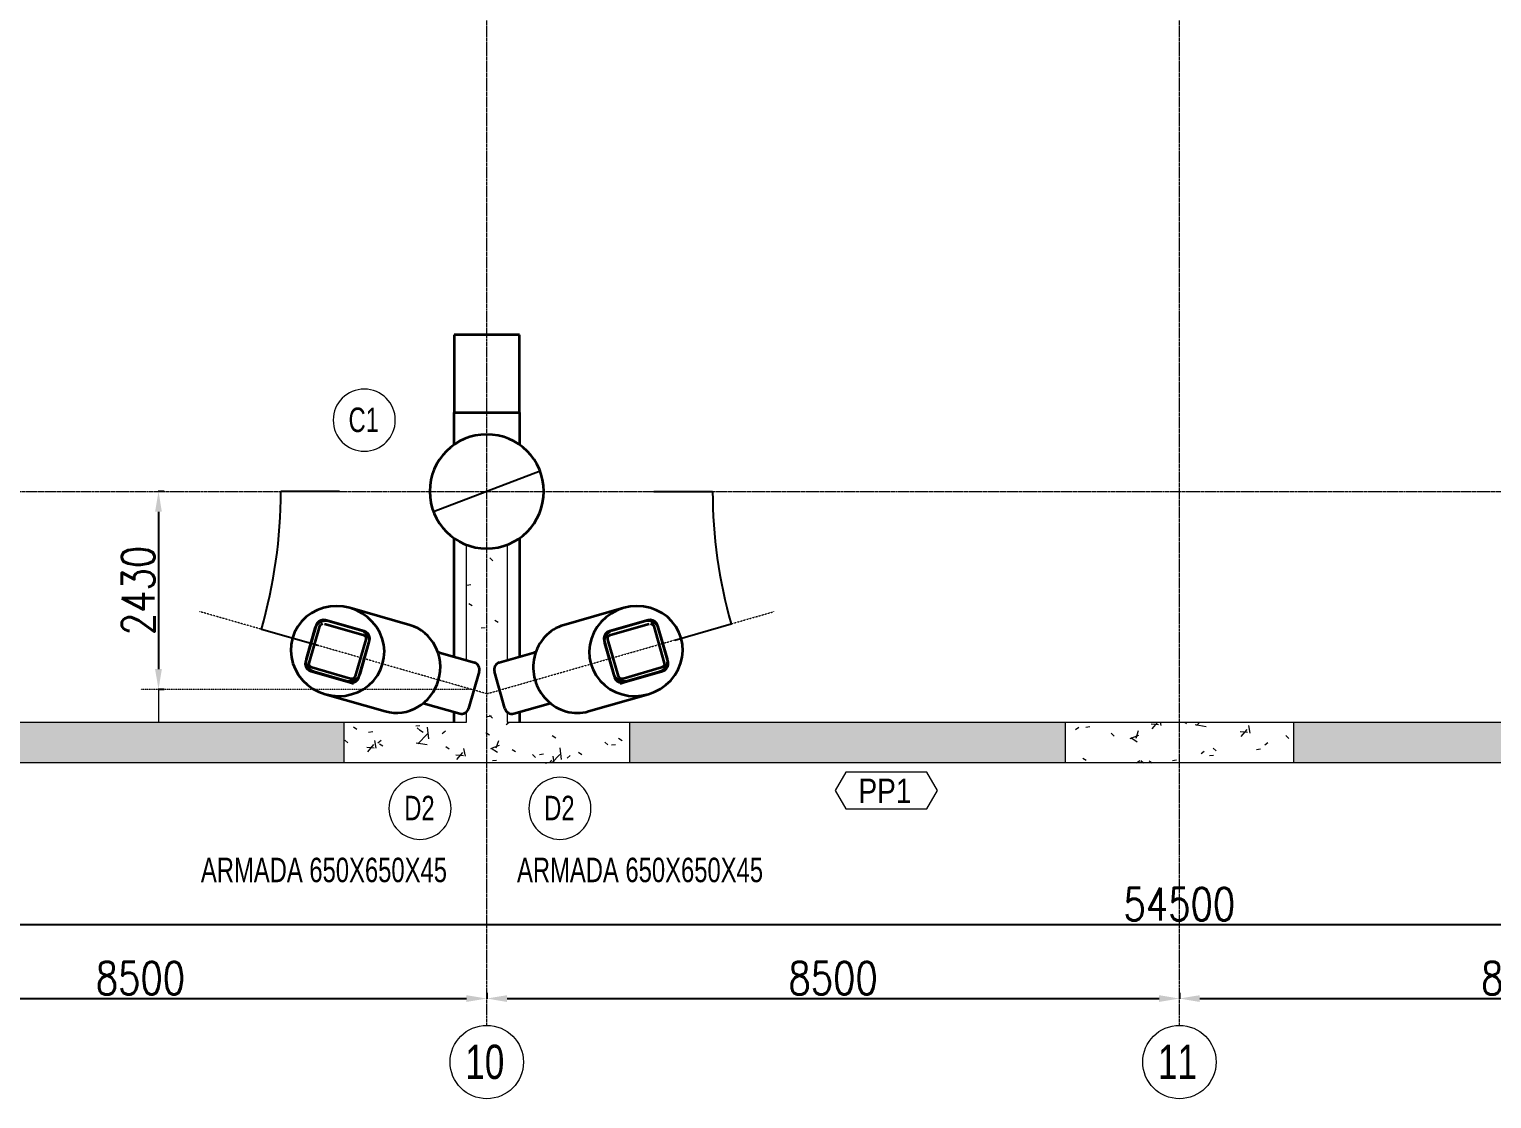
# Model space of a CAD drawing. Header units: metres. Extents: x -5444 to 112500, y -2287 to 89414.
# Drawn here: x 41065 to 59012, y -2001 to 11119 of the extents above; entities that cross this region are included whole.
import ezdxf

# ---------------------------------------------------------------- set-up
doc = ezdxf.new("R2010")
doc.units = ezdxf.units.M
doc.header["$LTSCALE"] = 10
doc.linetypes.add('Grid Line', pattern=[3.33375, 1.905, -0.47625, 0.47625, -0.47625])
doc.linetypes.add('Hidden 0_75', pattern=[0.225, 0.1125, -0.1125])
doc.layers.add('COTAS', color=8, linetype='Continuous')
for name, color, linetype, lineweight in [('E_CIMENTACION-1', 254, 'Continuous', 18), ('E_CIMENTACION-2', 253, 'Continuous', 18), ('E_COLUMNAS-1', 4, 'Continuous', 35), ('E_DETALLES-1', 7, 'Hidden 0_75', 9), ('E_DIM', 2, 'Continuous', 9), ('E_DIM-1', 2, 'Continuous', 18), ('E_EJES', 8, 'Continuous', 9), ('E_EJES-1', 8, 'Grid Line', 9), ('E_MUROS-1', 10, 'Continuous', 18), ('E_MUROS-2', 253, 'Continuous', 18), ('E_TEXTO', 3, 'Continuous', 9)]:
    doc.layers.add(name, color=color, linetype=linetype, lineweight=lineweight)
doc.styles.add('Arial Narrow', font='', dxfattribs={"width": 0.85, "height": 0.3})
doc.styles.add('Arial Narrow_1', font='', dxfattribs={"height": 0.3})
doc.styles.add('CNI_COTAS', font='romans.shx', dxfattribs={"width": 0.8})
doc.styles.add('Swis721 LtCn BT', font='swisscl.ttf', dxfattribs={"height": 0.42})
doc.styles.add('Yu Gothic UI Light', font='Yu Gothic UI Light.ttf', dxfattribs={"height": 0.225})
doc.styles.get('Arial Narrow').set_extended_font_data('Arial Narrow')
doc.styles.get('Arial Narrow_1').set_extended_font_data('Arial Narrow')
doc.dimstyles.new('1.5', dxfattribs={"dimscale": 0, "dimtxt": 400, "dimasz": 250, "dimexe": 4, "dimexo": 4, "dimgap": 50, "dimtad": 1, "dimdec": 0, "dimzin": 4, "dimdsep": 46, "dimtxsty": 'CNI_COTAS', "dimcen": 0, "dimclrd": 256, "dimclrt": 3, "dimadec": 0, "dimazin": 0, "dimtfac": 1, "dimtdec": 0, "dimtmove": 2, "dimatfit": 0, "dimfxl": 0.05, "dimtolj": 1, "dimtzin": 0, "dimarcsym": 0})
doc.dimstyles.new('CNI_COTAS_1', dxfattribs={"dimscale": 0.3048, "dimtxt": 0.235657, "dimasz": 0.492126, "dimexe": 0.246063, "dimexo": 0.0625, "dimgap": 0.049213, "dimtad": 1, "dimrnd": 0.01, "dimzin": 0, "dimdsep": 46, "dimtxsty": 'Yu Gothic UI Light', "dimblk1": 'OPEN30', "dimblk2": 'OPEN30', "dimsah": 1, "dimcen": 0.09, "dimdle": 0.246063, "dimazin": 0, "dimtfac": 1, "dimtdec": 4, "dimtix": 1, "dimtmove": 2, "dimatfit": 3, "dimfxl": 0.246063, "dimfxlon": 1, "dimtvp": 1, "dimtolj": 1, "dimtzin": 0, "dimlwd": 18, "dimlwe": 18, "dimarcsym": 2})
doc.dimstyles.new('CNI_COTAS_DIAMETRO_1', dxfattribs={"dimscale": 0.3048, "dimtxt": 0.235657, "dimasz": 0.984252, "dimexe": 1.181102, "dimexo": 0, "dimgap": 0.738189, "dimtad": 1, "dimjust": 3, "dimrnd": 0.01, "dimzin": 0, "dimdsep": 46, "dimtxsty": 'Yu Gothic UI Light', "dimblk1": 'OPEN30', "dimblk2": 'OPEN30', "dimsah": 1, "dimcen": 0.09, "dimdle": 0.492126, "dimazin": 0, "dimtfac": 1, "dimtdec": 4, "dimtix": 1, "dimtmove": 0, "dimatfit": 2, "dimfxl": 1, "dimtvp": 1, "dimtolj": 1, "dimtzin": 0, "dimarcsym": 2})
doc.dimstyles.new('CNI_COTAS_RADIAL', dxfattribs={"dimscale": 0.3048, "dimtxt": 0.235657, "dimasz": 0.984252, "dimexe": 1.181102, "dimexo": 0.738189, "dimgap": 0.492126, "dimtad": 1, "dimrnd": 0.01, "dimzin": 0, "dimdsep": 46, "dimtxsty": 'Yu Gothic UI Light', "dimblk1": 'OPEN30', "dimblk2": 'OPEN30', "dimsah": 1, "dimcen": 0.09, "dimdle": 0.246063, "dimazin": 0, "dimtfac": 1, "dimtdec": 4, "dimtix": 1, "dimtmove": 0, "dimatfit": 3, "dimfxl": 1, "dimtvp": 1, "dimtolj": 1, "dimtzin": 0, "dimarcsym": 2})
pattern_1 = [(50, (95341.5, -135213.6), (1092.9874, -96.024), [114, -1257]), (355, (95341.5, -135213.6), (-211.8535, 1146.828), [91, -1006]), (100.451, (95432.5, -135221.6), (882.091, 1050.433), [97, -1069]), (46.184, (95341.5, -134908.6), (1626.246, -252.121), [171, -1886]), (96.636, (95477.5, -134929.6), (1423.989, 1484.504), [146, -1603]), (351.184, (95341.5, -134908.6), (1424.305, 1484.244), [137, -1509]), (21, (95493.5, -134984.6), (909.395, -613.8754), [114, -1257]), (326, (95493.5, -134984.6), (370.702, 1105.747), [91, -1006]), (71.451, (95569.5, -135036.6), (1280.754, 491.083), [97, -1069]), (37.5, (95341.5, -135213.64), (19.0208, 507.4399), [50, -943, 50, -971, -1010]), (37.5, (95341.5, -135213.64), (19.0208, 507.4399), [-2015, 50, -959]), (7.5, (95341.5, -135213.64), (400.9215, 601.4765), [50, -532, 50, -920, -385]), (7.5, (95341.5, -135213.64), (400.9215, 601.4765), [-1553, 50, -335]), (327.5, (95001.5, -135213.64), (813.8092, -34.6925), [50, -331, 50, -1138, -1577]), (327.5, (95001.5, -135213.64), (813.8092, -34.6925), [-1570, 50, -1527]), (317.5, (94849.5, -135213.64), (888.673, 152.753), [50, -445, 50, -739, -1120]), (317.5, (94849.5, -135213.64), (888.673, 152.753), [-1285, 50, -1070])]

# ---------------------------------------------------------------- blocks, each defined once
blk = doc.blocks.new('EST_SCM_RECALCE_18 - EST_SCM_RECALCE_18-1579515-_0_00m_LOC COLUMNAS Y MUROS PISO 1')
at = {"layer": 'E_COLUMNAS-1'}
for p, q in [((-82.262, 142.582), (-83.062, 142.582)), ((-83.062, 142.582), (-83.062, 141.629)), ((-82.262, 141.629), (-82.262, 142.582)), ((-83.062, 141.629), (-82.262, 141.629)), ((-83.062, 141.235), (-83.062, 141.629)), ((-82.262, 141.629), (-82.262, 141.235)), ((-83.062, 138.633), (-83.062, 140.09)), ((-82.262, 140.09), (-82.262, 138.633)), ((-83.062, 137.832), (-83.062, 137.957)), ((-82.262, 137.957), (-82.262, 137.832))]:
    blk.add_line(p, q, dxfattribs=at)
blk = doc.blocks.new('EST_SCM_CAMISA_1 - EST_SCM_CAMISA_4-2886441-_0_00m_LOC COLUMNAS Y MUROS PISO 1')
at = {"layer": 'E_COLUMNAS-1'}
for p, q in [((-49.608, 139.023), (-50.342, 139.233)), ((-50.875, 138.609), (-50.767, 138.987)), ((-50.592, 139.07), (-50.195, 138.957)), ((-50.112, 138.8), (-50.22, 138.421)), ((-50.384, 138.335), (-50.781, 138.449)), ((-50.645, 138.175), (-49.91, 137.965))]:
    blk.add_line(p, q, dxfattribs=at)
at = {"layer": 'E_COLUMNAS-1', "flags": 128}
for points in [[(-50.342, 139.233), (-50.423, 139.25), (-50.505, 139.256), (-50.586, 139.251), (-50.666, 139.235), (-50.742, 139.207), (-50.813, 139.17), (-50.878, 139.123), (-50.935, 139.068), (-50.982, 139.005), (-51.02, 138.936), (-51.048, 138.862), (-51.063, 138.786), (-51.068, 138.707), (-51.06, 138.628), (-51.041, 138.551), (-51.011, 138.477), (-50.971, 138.408), (-50.92, 138.345), (-50.861, 138.289), (-50.795, 138.241), (-50.722, 138.203), (-50.645, 138.175)], [(-50.645, 138.175), (-50.564, 138.158), (-50.483, 138.152), (-50.401, 138.157), (-50.321, 138.174), (-50.245, 138.201), (-50.174, 138.238), (-50.109, 138.285), (-50.052, 138.34), (-50.005, 138.403), (-49.967, 138.472), (-49.94, 138.546), (-49.924, 138.623), (-49.919, 138.701), (-49.927, 138.78), (-49.946, 138.857), (-49.976, 138.931), (-50.016, 139), (-50.067, 139.063), (-50.126, 139.119), (-50.192, 139.167), (-50.265, 139.205), (-50.342, 139.233)], [(-50.767, 138.987), (-50.755, 139.015), (-50.737, 139.039), (-50.713, 139.059), (-50.685, 139.072), (-50.654, 139.078), (-50.623, 139.078), (-50.592, 139.07)], [(-50.195, 138.957), (-50.166, 138.942), (-50.141, 138.92), (-50.122, 138.893), (-50.111, 138.863), (-50.107, 138.832), (-50.112, 138.8)], [(-50.781, 138.449), (-50.809, 138.46), (-50.834, 138.477), (-50.854, 138.498), (-50.869, 138.524), (-50.877, 138.552), (-50.88, 138.58), (-50.875, 138.609)], [(-50.22, 138.421), (-50.231, 138.395), (-50.248, 138.372), (-50.27, 138.353), (-50.296, 138.339), (-50.325, 138.331), (-50.355, 138.33), (-50.384, 138.335)]]:
    blk.add_lwpolyline(points, dxfattribs=at)
at = {"layer": 'E_COLUMNAS-1'}
blk.add_ellipse((-49.759, 138.494), major_axis=(0.151, 0.529), ratio=0.954563, start_param=3.141593, end_param=6.283185, dxfattribs=at)
blk = doc.blocks.new('EST_SCM_CAMISA_10 - EST_SCM_CAMISA_4-2886775-_0_00m_LOC COLUMNAS Y MUROS PISO 1')
at = {"layer": 'E_COLUMNAS-1'}
for p, q in [((-46.982, 139.233), (-47.716, 139.023)), ((-47.129, 138.957), (-46.732, 139.07)), ((-46.558, 138.987), (-46.449, 138.609)), ((-47.104, 138.421), (-47.212, 138.8)), ((-46.543, 138.449), (-46.94, 138.335)), ((-47.414, 137.965), (-46.679, 138.175))]:
    blk.add_line(p, q, dxfattribs=at)
at = {"layer": 'E_COLUMNAS-1', "flags": 128}
for points in [[(-46.982, 139.233), (-47.059, 139.205), (-47.132, 139.167), (-47.198, 139.119), (-47.257, 139.063), (-47.308, 139), (-47.348, 138.931), (-47.378, 138.857), (-47.397, 138.78), (-47.405, 138.701), (-47.401, 138.623), (-47.385, 138.546), (-47.357, 138.472), (-47.32, 138.403), (-47.272, 138.34), (-47.215, 138.285), (-47.15, 138.238), (-47.079, 138.201), (-47.003, 138.174), (-46.923, 138.157), (-46.842, 138.152), (-46.76, 138.158), (-46.679, 138.175)], [(-46.679, 138.175), (-46.602, 138.203), (-46.53, 138.241), (-46.463, 138.289), (-46.404, 138.345), (-46.354, 138.408), (-46.313, 138.477), (-46.283, 138.551), (-46.264, 138.628), (-46.257, 138.707), (-46.261, 138.786), (-46.277, 138.862), (-46.304, 138.936), (-46.342, 139.005), (-46.39, 139.068), (-46.446, 139.123), (-46.511, 139.17), (-46.582, 139.207), (-46.658, 139.235), (-46.738, 139.251), (-46.82, 139.256), (-46.901, 139.25), (-46.982, 139.233)], [(-47.212, 138.8), (-47.217, 138.832), (-47.213, 138.863), (-47.202, 138.893), (-47.183, 138.92), (-47.158, 138.942), (-47.129, 138.957)], [(-46.732, 139.07), (-46.701, 139.078), (-46.67, 139.078), (-46.639, 139.072), (-46.611, 139.059), (-46.588, 139.039), (-46.569, 139.015), (-46.558, 138.987)], [(-46.449, 138.609), (-46.445, 138.58), (-46.447, 138.552), (-46.455, 138.524), (-46.47, 138.498), (-46.491, 138.477), (-46.515, 138.46), (-46.543, 138.449)], [(-46.94, 138.335), (-46.969, 138.33), (-46.999, 138.331), (-47.028, 138.339), (-47.054, 138.353), (-47.076, 138.372), (-47.093, 138.395), (-47.104, 138.421)]]:
    blk.add_lwpolyline(points, dxfattribs=at)
at = {"layer": 'E_COLUMNAS-1'}
blk.add_ellipse((-47.565, 138.494), major_axis=(-0.151, 0.529), ratio=0.954563, start_param=0, end_param=3.141593, dxfattribs=at)
blk = doc.blocks.new('Grid - CNI_NOMBRE EJES-372759-_0_00m_LOC COLUMNAS Y MUROS PISO 1')
at = {"layer": 'E_EJES'}
blk.add_circle((0, 0), 0.003, dxfattribs=at)
blk = doc.blocks.new('CNI_TAG COLUMNAS CONCRETO MARCA - CNI_COLUMNA CONCRETO-582370-_0_00m_LOC COLUMNAS Y MUROS PISO 1')
at = {"layer": 'E_TEXTO'}
for start, end in [(360, 180), (180, 360)]:
    blk.add_arc((0.00026, -0.00015), 0.00254, start, end, dxfattribs=at)
blk = doc.blocks.new('DIMBLOCK23-_0_00m_LOC COLUMNAS Y MUROS PISO 1')
at = {"layer": 'COTAS', "color": 0, "lineweight": -2, "transparency": 16777216}
for p, q in [((38179, -701), (38179, -776)), ((46679, -701), (46679, -776))]:
    blk.add_line(p, q, dxfattribs=at)
at = {"layer": 'COTAS', "lineweight": -2, "transparency": 16777216}
blk.add_line((38429, -772), (46429, -772), dxfattribs=at)
at = {"layer": 'COTAS', "transparency": 16777216}
for points in [[(38429, -731), (38429, -814), (38179, -772)], [(46429, -731), (46429, -814), (46679, -772)]]:
    blk.add_solid(points, dxfattribs=at)
at = {"layer": 'Defpoints', "color": 0, "transparency": 16777216}
for p in [(38179, -697), (46679, -697), (46679, -772)]:
    blk.add_point(p, dxfattribs=at)
at = {"layer": 'COTAS', "color": 3, "transparency": 16777216, "insert": (42429, -522), "char_height": 400, "width": 2.26, "attachment_point": 5, "style": 'CNI_COTAS'}
blk.add_mtext('\\A1;8500', dxfattribs=at)
blk = doc.blocks.new('DIMBLOCK24-_0_00m_LOC COLUMNAS Y MUROS PISO 1')
at = {"layer": 'COTAS', "color": 0, "lineweight": -2, "transparency": 16777216}
for p, q in [((46679, -701), (46679, -776)), ((55179, -701), (55179, -776))]:
    blk.add_line(p, q, dxfattribs=at)
at = {"layer": 'COTAS', "lineweight": -2, "transparency": 16777216}
blk.add_line((46929, -772), (54929, -772), dxfattribs=at)
at = {"layer": 'COTAS', "transparency": 16777216}
for points in [[(46929, -731), (46929, -814), (46679, -772)], [(54929, -731), (54929, -814), (55179, -772)]]:
    blk.add_solid(points, dxfattribs=at)
at = {"layer": 'Defpoints', "color": 0, "transparency": 16777216}
for p in [(46679, -697), (55179, -697), (55179, -772)]:
    blk.add_point(p, dxfattribs=at)
at = {"layer": 'COTAS', "color": 3, "transparency": 16777216, "insert": (50929, -522), "char_height": 400, "width": 2.26, "attachment_point": 5, "style": 'CNI_COTAS'}
blk.add_mtext('\\A1;8500', dxfattribs=at)
blk = doc.blocks.new('DIMBLOCK25-_0_00m_LOC COLUMNAS Y MUROS PISO 1')
at = {"layer": 'COTAS', "color": 0, "lineweight": -2, "transparency": 16777216}
for p, q in [((55179, -701), (55179, -776)), ((63679, -701), (63679, -776))]:
    blk.add_line(p, q, dxfattribs=at)
at = {"layer": 'COTAS', "lineweight": -2, "transparency": 16777216}
blk.add_line((55429, -772), (63429, -772), dxfattribs=at)
at = {"layer": 'COTAS', "transparency": 16777216}
for points in [[(55429, -731), (55429, -814), (55179, -772)], [(63429, -731), (63429, -814), (63679, -772)]]:
    blk.add_solid(points, dxfattribs=at)
at = {"layer": 'Defpoints', "color": 0, "transparency": 16777216}
for p in [(55179, -697), (63679, -697), (63679, -772)]:
    blk.add_point(p, dxfattribs=at)
at = {"layer": 'COTAS', "color": 3, "transparency": 16777216, "insert": (59429, -522), "char_height": 400, "width": 2.26, "attachment_point": 5, "style": 'CNI_COTAS'}
blk.add_mtext('\\A1;8500', dxfattribs=at)
blk = doc.blocks.new('_Open30')
at = {"color": 0, "linetype": 'ByBlock', "lineweight": -2}
for p, q in [((-1, 0), (0, 0)), ((0, 0), (-1, 0)), ((0, 0), (-1, 0))]:
    blk.add_line(p, q, dxfattribs=at)
blk = doc.blocks.new('DIMBLOCK44-_0_00m_LOC COLUMNAS Y MUROS PISO 1')
at = {"layer": 'Defpoints', "color": 0, "transparency": 16777216}
for p in [(47333, 5698), (46025, 5199)]:
    blk.add_point(p, dxfattribs=at)
at = {"layer": 'E_DIM', "color": 0, "lineweight": -2, "transparency": 16777216}
blk.add_line((47333, 5698), (46026, 5199), dxfattribs=at)
at = {"layer": 'E_DIM', "color": 0, "lineweight": -2, "transparency": 16777216, "xscale": 0.3, "yscale": 0.3, "zscale": 0.3}
for p, rotation in [((47333, 5698), 20.88248652587897), ((46025, 5199), 200.882486525879)]:
    blk.add_blockref('_Open30', p, dxfattribs=dict(at, rotation=rotation))
at = {"layer": 'E_DIM', "color": 0, "transparency": 16777216, "insert": (46679, 5449), "char_height": 0.225, "width": 0.956, "attachment_point": 5, "rotation": 20.8825, "style": 'Yu Gothic UI Light'}
blk.add_mtext('\\A1;ø1400.00', dxfattribs=at)
blk = doc.blocks.new('DIMBLOCK93-_0_00m_LOC COLUMNAS Y MUROS PISO 1')
at = {"layer": 'COTAS', "color": 0, "lineweight": -2, "transparency": 16777216}
for p, q in [((27929, 206), (27929, 131)), ((82429, 206), (82429, 131))]:
    blk.add_line(p, q, dxfattribs=at)
at = {"layer": 'COTAS', "lineweight": -2, "transparency": 16777216}
blk.add_line((28179, 135), (82179, 135), dxfattribs=at)
at = {"layer": 'COTAS', "transparency": 16777216}
for points in [[(28179, 177), (28179, 94), (27929, 135)], [(82179, 177), (82179, 94), (82429, 135)]]:
    blk.add_solid(points, dxfattribs=at)
at = {"layer": 'Defpoints', "color": 0, "transparency": 16777216}
for p in [(27929, 210), (82429, 210), (82429, 135)]:
    blk.add_point(p, dxfattribs=at)
at = {"layer": 'COTAS', "color": 3, "transparency": 16777216, "insert": (55179, 385), "char_height": 400, "width": 2.94, "attachment_point": 5, "style": 'CNI_COTAS'}
blk.add_mtext('\\A1;54500', dxfattribs=at)
blk = doc.blocks.new('CNI_TAG PANTALLAS Y CONTENCIONES_MARCA - CNI_TAG PANTALLA_MARCA-583536-_0_00m_LOC COLUMNAS Y MUROS PISO 1')
at = {"layer": 'E_TEXTO'}
for p, q in [((-0.00291, 0.00304), (-0.00377, 0.00155)), ((0.00374, 0.00304), (-0.00291, 0.00304)), ((0.00461, 0.00155), (0.00374, 0.00304)), ((-0.00377, 0.00155), (-0.00291, 0.00005)), ((0.00374, 0.00005), (0.00461, 0.00155)), ((-0.00291, 0.00005), (0.00374, 0.00005))]:
    blk.add_line(p, q, dxfattribs=at)
blk = doc.blocks.new('DIMBLOCK116-_0_00m_LOC COLUMNAS Y MUROS PISO 1')
at = {"layer": 'COTAS', "color": 0, "lineweight": -2, "transparency": 16777216}
for p, q in [((42722, 5449), (42647, 5449)), ((42722, 3019), (42647, 3019))]:
    blk.add_line(p, q, dxfattribs=at)
at = {"layer": 'COTAS', "lineweight": -2, "transparency": 16777216}
blk.add_line((42651, 5199), (42651, 3269), dxfattribs=at)
at = {"layer": 'COTAS', "transparency": 16777216}
for points in [[(42609, 5199), (42692, 5199), (42651, 5449)], [(42609, 3269), (42692, 3269), (42651, 3019)]]:
    blk.add_solid(points, dxfattribs=at)
at = {"layer": 'Defpoints', "color": 0, "transparency": 16777216}
for p in [(42726, 5449), (42651, 3019), (42726, 3019)]:
    blk.add_point(p, dxfattribs=at)
at = {"layer": 'COTAS', "color": 3, "transparency": 16777216, "insert": (42401, 4234), "char_height": 400, "width": 2.28, "attachment_point": 5, "rotation": 90, "style": 'CNI_COTAS'}
blk.add_mtext('\\A1;2430', dxfattribs=at)
blk = doc.blocks.new('DIMBLOCK117-_0_00m_LOC COLUMNAS Y MUROS PISO 1')
at = {"layer": 'Defpoints', "color": 0, "transparency": 16777216}
for p in [(42726, 3019), (42651, 2619), (42726, 2619)]:
    blk.add_point(p, dxfattribs=at)
at = {"layer": 'E_DIM-1', "color": 0, "lineweight": 18, "transparency": 16777216}
for p, q in [((42651, 3019), (42651, 3019)), ((42651, 3019), (42651, 2619)), ((42651, 2619), (42651, 2619))]:
    blk.add_line(p, q, dxfattribs=at)
at = {"layer": 'E_DIM-1', "color": 0, "lineweight": 18, "transparency": 16777216, "xscale": 0.15, "yscale": 0.15, "zscale": 0.15}
for p, rotation in [((42651, 3019), 90), ((42651, 2619), 270)]:
    blk.add_blockref('_Open30', p, dxfattribs=dict(at, rotation=rotation))
at = {"layer": 'E_DIM-1', "color": 0, "transparency": 16777216, "insert": (42492, 3068), "char_height": 0.225, "width": 0.694, "attachment_point": 1, "rotation": 90, "line_spacing_factor": 1.142579, "style": 'Yu Gothic UI Light'}
blk.add_mtext('\\A1;400.02', dxfattribs=at)
blk = doc.blocks.new('DIMBLOCK174-_0_00m_LOC COLUMNAS Y MUROS PISO 1')
at = {"layer": 'Defpoints', "color": 0, "transparency": 16777216}
for p in [(37995, 5449), (44872, 5449), (44046, 4313), (44607, 3559)]:
    blk.add_point(p, dxfattribs=at)
at = {"layer": 'E_DIM', "color": 0, "lineweight": -2, "transparency": 16777216}
for p, q in [((44871, 5449), (44151, 5449)), ((44607, 3559), (43914, 3757))]:
    blk.add_line(p, q, dxfattribs=at)
blk.add_arc((37995, 5449), 6156, 344.0553, 359.9972, dxfattribs=at)
at = {"layer": 'E_DIM', "color": 0, "lineweight": -2, "transparency": 16777216, "xscale": 0.3, "yscale": 0.3, "zscale": 0.3}
for p, rotation in [((44152, 5449), 89.99860399821142), ((43915, 3757), 254.0538693010236)]:
    blk.add_blockref('_Open30', p, dxfattribs=dict(at, rotation=rotation))
at = {"layer": 'E_DIM', "color": 0, "transparency": 16777216, "insert": (44092, 4595), "char_height": 0.225, "width": 0.977, "attachment_point": 5, "rotation": 82.0262, "style": 'Yu Gothic UI Light'}
blk.add_mtext('\\A1;15.95°', dxfattribs=at)
blk = doc.blocks.new('DIMBLOCK175-_0_00m_LOC COLUMNAS Y MUROS PISO 1')
at = {"layer": 'Defpoints', "color": 0, "transparency": 16777216}
for p in [(48730, 5449), (55364, 5449), (49476, 4901), (48986, 3626)]:
    blk.add_point(p, dxfattribs=at)
at = {"layer": 'E_DIM', "color": 0, "lineweight": -2, "transparency": 16777216}
for p, q in [((48731, 5449), (49451, 5449)), ((48986, 3626), (49678, 3824))]:
    blk.add_line(p, q, dxfattribs=at)
blk.add_arc((55364, 5449), 5913, 180.0029, 195.9446, dxfattribs=at)
at = {"layer": 'E_DIM', "color": 0, "lineweight": -2, "transparency": 16777216, "xscale": 0.3, "yscale": 0.3, "zscale": 0.3}
for p, rotation in [((49450, 5449), 90.00145341408167), ((49678, 3824), 285.9460732866826)]:
    blk.add_blockref('_Open30', p, dxfattribs=dict(at, rotation=rotation))
at = {"layer": 'E_DIM', "color": 0, "transparency": 16777216, "insert": (49508, 4629), "char_height": 0.225, "width": 0.977, "attachment_point": 5, "rotation": 277.9738, "style": 'Yu Gothic UI Light'}
blk.add_mtext('\\A1;15.95°', dxfattribs=at)
blk = doc.blocks.new('DIMBLOCK176-_0_00m_LOC COLUMNAS Y MUROS PISO 1')
at = {"layer": 'Defpoints', "color": 0, "transparency": 16777216}
for p in [(54995, 5449), (61799, 5449), (60975, 4326), (61538, 3579)]:
    blk.add_point(p, dxfattribs=at)
at = {"layer": 'E_DIM', "color": 0, "lineweight": -2, "transparency": 16777216}
for p, q in [((61799, 5449), (61079, 5449)), ((61537, 3579), (60845, 3777))]:
    blk.add_line(p, q, dxfattribs=at)
blk.add_arc((54995, 5449), 6084, 344.0553, 359.9972, dxfattribs=at)
at = {"layer": 'E_DIM', "color": 0, "lineweight": -2, "transparency": 16777216, "xscale": 0.3, "yscale": 0.3, "zscale": 0.3}
for p, rotation in [((61079, 5449), 89.99858743538674), ((60845, 3777), 254.0538858638488)]:
    blk.add_blockref('_Open30', p, dxfattribs=dict(at, rotation=rotation))
at = {"layer": 'E_DIM', "color": 0, "transparency": 16777216, "insert": (61020, 4605), "char_height": 0.225, "width": 0.977, "attachment_point": 5, "rotation": 82.0262, "style": 'Yu Gothic UI Light'}
blk.add_mtext('\\A1;15.95°', dxfattribs=at)

msp = doc.modelspace()

# ---------------------------------------------------------------- hatches: boundary and pattern name
at = {"layer": 'E_CIMENTACION-1'}
h = msp.add_hatch(dxfattribs=at)
h.set_pattern_fill('FP_1', color=256, scale=1000, style=0, pattern_type=2)
h.set_pattern_definition(pattern_1)
h.paths.add_polyline_path([(48429.4029, 2118.7626), (48429.4029, 2618.7626), (46929.4029, 2618.7626), (46929.4029, 2743.8865), (46914.3743, 2760.6445), (46902.6901, 2786.2299), (46773.5543, 3238.1413), (46769.9557, 3266.0382), (46774.795, 3293.5159), (46789.2575, 3319.4894), (46807.1127, 3336.7592), (46831.4277, 3348.2919), (46929.4029, 3376.7821), (46929.4029, 4795.9943), (46860.5762, 4772.6308), (46770.7712, 4754.7675), (46679.4029, 4748.7789), (46588.0345, 4754.7675), (46498.2295, 4772.6308), (46429.4029, 4795.9943), (46429.4029, 3376.3013), (46527.3781, 3348.2919), (46551.693, 3336.7592), (46571.2073, 3317.8847), (46584.0108, 3293.5159), (46588.85, 3266.0382), (46585.2514, 3238.1413), (46456.1157, 2786.2299), (46444.4315, 2760.6445), (46429.4029, 2743.8865), (46429.4029, 2618.7626), (44929.4029, 2618.7626), (44929.4029, 2118.7626), (47610.4423, 2118.7626)])
h = msp.add_hatch(dxfattribs=at)
h.set_pattern_fill('FP_1', color=256, scale=1000, style=0, pattern_type=2)
h.set_pattern_definition(pattern_1)
h.paths.add_polyline_path([(53779.5897, 2118.7626), (56579.5897, 2118.7626), (56579.5897, 2618.7626), (53779.5897, 2618.7626)])
at = {"layer": 'E_MUROS-1'}
h = msp.add_hatch(color=256, dxfattribs=at)
h.paths.add_polyline_path([(56579.5897, 2118.7626), (61929.4029, 2118.7626), (61929.4029, 2618.7626), (56579.5897, 2618.7626)])
h.paths.add_polyline_path([(78929.4029, 2118.7626), (78929.4029, 2618.7626), (73579.5897, 2618.7626), (73579.5897, 2118.7626), (78210.0423, 2118.7626)])
h.paths.add_polyline_path([(36779.5897, 2118.7626), (36779.5897, 2618.7626), (31429.4029, 2618.7626), (31429.4029, 2118.7626)])
h.paths.add_polyline_path([(39579.5897, 2118.7626), (44929.4029, 2118.7626), (44929.4029, 2618.7626), (39579.5897, 2618.7626)])
h.paths.add_polyline_path([(70779.5897, 2118.7626), (70779.5897, 2618.7626), (65429.4029, 2618.7626), (65429.4029, 2118.7626)])
h.paths.add_polyline_path([(48429.4029, 2118.7626), (53779.5897, 2118.7626), (53779.5897, 2618.7626), (48429.4029, 2618.7626)])

# ---------------------------------------------------------------- linework, layer by layer
at = {"layer": 'E_CIMENTACION-2'}
for p, q in [((46429.4029, 3375.8191), (46429.4029, 4795.9943)), ((46929.4029, 4795.9943), (46929.4029, 3375.8191)), ((46429.4029, 2618.7626), (46429.4029, 2743.8865)), ((46929.4029, 2743.8865), (46929.4029, 2618.7626)), ((44929.4029, 2118.7626), (44929.4029, 2618.7626)), ((44929.4029, 2618.7626), (46079.4029, 2618.7626)), ((46079.4029, 2618.7626), (46429.4029, 2618.7626)), ((46929.4029, 2618.7626), (47279.4029, 2618.7626)), ((47279.4029, 2618.7626), (48429.4029, 2618.7626)), ((48429.4029, 2618.7626), (48429.4029, 2118.7626)), ((53779.5897, 2118.7626), (53779.5897, 2618.7626)), ((53779.5897, 2618.7626), (56579.5897, 2618.7626)), ((56579.5897, 2618.7626), (56579.5897, 2118.7626)), ((48429.4029, 2118.7626), (44929.4029, 2118.7626)), ((56579.5897, 2118.7626), (53779.5897, 2118.7626))]:
    msp.add_line(p, q, dxfattribs=at)
at = {"layer": 'E_COLUMNAS-1'}
for p, q in [((44584.6796, 3808.045), (44455.4903, 3356.1488)), ((44500.818, 3343.1962), (44630.0073, 3795.0924)), ((44687.7042, 3825.4065), (45161.1267, 3690.1238)), ((45152.0554, 3740.1113), (44699.9576, 3868.7061)), ((45173.4959, 3733.3905), (44700.0734, 3868.6731)), ((48658.7324, 3868.6731), (48185.3099, 3733.3905)), ((48197.6791, 3690.1238), (48671.1016, 3825.4065)), ((48658.8482, 3868.7061), (48206.7504, 3740.1113)), ((48728.7984, 3795.0924), (48857.9877, 3343.1962)), ((48903.3154, 3356.1488), (48774.1261, 3808.045)), ((45194.0852, 3633.9046), (45064.8959, 3182.0084)), ((45110.2236, 3169.0558), (45239.4128, 3620.952)), ((48119.3929, 3620.952), (48248.5822, 3169.0558)), ((48293.9099, 3182.0084), (48164.7206, 3633.9046)), ((46095.9096, 3471.6411), (46077.4874, 3476.8812)), ((46096.0148, 3471.6111), (46527.3781, 3348.2919)), ((46831.4277, 3348.2919), (47262.7909, 3471.6111)), ((47281.3184, 3476.8812), (47262.8961, 3471.6411)), ((44521.4073, 3243.7103), (44994.8298, 3108.4277)), ((45007.199, 3151.6943), (44533.7765, 3286.977)), ((46585.2514, 3238.1413), (46456.1157, 2786.2299)), ((46902.6901, 2786.2299), (46773.5543, 3238.1413)), ((48825.0292, 3286.977), (48351.6067, 3151.6943)), ((48363.9759, 3108.4277), (48837.3984, 3243.7103)), ((44994.9456, 3108.3947), (45043.1223, 3094.6913)), ((48315.6835, 3094.6913), (48363.8601, 3108.3947)), ((45898.2662, 2851.4539), (46348.8913, 2723.278)), ((47009.9145, 2723.278), (47460.5395, 2851.4539))]:
    msp.add_line(p, q, dxfattribs=at)
at = {"layer": 'E_COLUMNAS-1', "flags": 128}
for points in [[(44700.0734, 3868.6731), (44670.8485, 3872.443), (44642.0629, 3867.3734), (44616.5341, 3853.9605), (44596.7612, 3833.5174), (44584.6796, 3808.045)], [(44630.0073, 3795.0924), (44638.1912, 3810.6639), (44652.0298, 3821.8928), (44669.4165, 3827.0697)], [(48774.1261, 3808.045), (48762.0446, 3833.5174), (48742.2716, 3853.9605), (48716.7429, 3867.3734), (48687.9572, 3872.443), (48658.7324, 3868.6731)], [(48689.3893, 3827.0697), (48706.7759, 3821.8928), (48720.6146, 3810.6639), (48728.7984, 3795.0924)], [(45161.1267, 3690.1238), (45177.5313, 3681.8736), (45189.5553, 3668.2925), (45195.3683, 3651.448), (45194.0852, 3633.9046)], [(45239.4128, 3620.952), (45242.6204, 3648.9602), (45236.6401, 3676.7625), (45222.0571, 3701.6374), (45200.2991, 3721.1501), (45173.4959, 3733.3905)], [(48185.3099, 3733.3905), (48158.5066, 3721.1501), (48136.7486, 3701.6374), (48122.1657, 3676.7625), (48116.1853, 3648.9602), (48119.3929, 3620.952)], [(48164.7206, 3633.9046), (48163.4375, 3651.448), (48169.2504, 3668.2925), (48181.2745, 3681.8736), (48197.6791, 3690.1238)], [(44455.4903, 3356.1488), (44452.2828, 3328.1406), (44458.2631, 3300.3383), (44472.8461, 3275.4634), (44494.6041, 3255.9507), (44521.4073, 3243.7103)], [(44533.7765, 3286.977), (44517.3719, 3295.2272), (44505.3479, 3308.8083), (44499.5349, 3325.6528), (44500.818, 3343.1962)], [(48857.9877, 3343.1962), (48859.2708, 3325.6528), (48853.4579, 3308.8083), (48841.4338, 3295.2272), (48825.0292, 3286.977)], [(48837.3984, 3243.7103), (48864.2017, 3255.9507), (48885.9597, 3275.4634), (48900.5426, 3300.3383), (48906.523, 3328.1406), (48903.3154, 3356.1488)], [(44994.8298, 3108.4277), (45024.0547, 3104.6578), (45052.8403, 3109.7274), (45078.3691, 3123.1403), (45098.142, 3143.5834), (45110.2236, 3169.0558)], [(45064.8959, 3182.0084), (45056.712, 3166.4369), (45042.8734, 3155.208), (45025.4867, 3150.0311), (45007.199, 3151.6943)], [(48248.5822, 3169.0558), (48260.6637, 3143.5834), (48280.4367, 3123.1403), (48305.9654, 3109.7274), (48334.7511, 3104.6578), (48363.9759, 3108.4277)], [(48351.6067, 3151.6943), (48333.319, 3150.0311), (48315.9324, 3155.208), (48302.0937, 3166.4369), (48293.9099, 3182.0084)]]:
    msp.add_lwpolyline(points, dxfattribs=at)
at = {"layer": 'E_COLUMNAS-1'}
for start, end in [(0, 180), (180, 0)]:
    msp.add_arc((46679.4029, 5448.7789), 700, start, end, dxfattribs=at)
for centre, major_axis, start_param, end_param in [((46502.6499, 3261.7556), (24.6229, 86.5662), 4.7111156984, 6.2819120252), ((46856.1558, 3261.7556), (-24.6229, 86.5662), 0.001273282, 1.5720696088), ((46373.5142, 2809.8442), (24.6229, 86.5662), 3.1403193716, 4.7111156984), ((46985.2915, 2809.8442), (-24.6229, 86.5662), 1.5720696088, 3.1428659356)]:
    msp.add_ellipse(centre, major_axis=major_axis, ratio=0.9545626407, start_param=start_param, end_param=end_param, dxfattribs=at)
at = {"layer": 'E_DETALLES-1'}
for p, q in [((46678.8906, 2966.6747), (43152.3965, 3975.0558)), ((46678.8906, 2966.6747), (50206.3318, 3975.3266)), ((46496.6728, 3018.7789), (42433.4029, 3018.7789))]:
    msp.add_line(p, q, dxfattribs=at)
at = {"layer": 'E_EJES-1'}
for p, q in [((46679.4029, -1101.314), (46679.4029, 38666.2144)), ((55179.4029, -1101.314), (55179.4029, 38666.2144)), ((-3637.6038, 5448.7789), (105501.3014, 5448.7789))]:
    msp.add_line(p, q, dxfattribs=at)
at = {"layer": 'E_MUROS-2'}
for p, q in [((39579.5897, 2618.7626), (44929.4029, 2618.7626)), ((48429.4029, 2618.7626), (53779.5897, 2618.7626)), ((56579.5897, 2618.7626), (61929.4029, 2618.7626)), ((44929.4029, 2118.7626), (39579.5897, 2118.7626)), ((53779.5897, 2118.7626), (48429.4029, 2118.7626)), ((61929.4029, 2118.7626), (56579.5897, 2118.7626))]:
    msp.add_line(p, q, dxfattribs=at)

# ---------------------------------------------------------------- block references
at = {"layer": 'E_COLUMNAS-1', "xscale": 1000, "yscale": 1000, "zscale": 1000}
for name, p in [('EST_SCM_RECALCE_18 - EST_SCM_RECALCE_18-1579515-_0_00m_LOC COLUMNAS Y MUROS PISO 1', (129341.5002, -135213.6412)), ('EST_SCM_CAMISA_1 - EST_SCM_CAMISA_4-2886441-_0_00m_LOC COLUMNAS Y MUROS PISO 1', (95341.5002, -135213.6412)), ('EST_SCM_CAMISA_10 - EST_SCM_CAMISA_4-2886775-_0_00m_LOC COLUMNAS Y MUROS PISO 1', (95341.5002, -135213.6412))]:
    msp.add_blockref(name, p, dxfattribs=at)
at = {"layer": 'E_EJES', "xscale": 149999.9999999999, "yscale": 149999.9999999999, "zscale": 149999.9999999999}
for p in [(46679.4029, -1551.314), (55179.4029, -1551.314)]:
    msp.add_blockref('Grid - CNI_NOMBRE EJES-372759-_0_00m_LOC COLUMNAS Y MUROS PISO 1', p, dxfattribs=at)
at = {"layer": 'E_TEXTO', "xscale": 149999.9999999999, "yscale": 149999.9999999999, "zscale": 149999.9999999999}
for name, p in [('CNI_TAG COLUMNAS CONCRETO MARCA - CNI_COLUMNA CONCRETO-582370-_0_00m_LOC COLUMNAS Y MUROS PISO 1', (45136.9768, 6346.3729)), ('CNI_TAG PANTALLAS Y CONTENCIONES_MARCA - CNI_TAG PANTALLA_MARCA-583536-_0_00m_LOC COLUMNAS Y MUROS PISO 1', (51520.3336, 1547.827)), ('CNI_TAG COLUMNAS CONCRETO MARCA - CNI_COLUMNA CONCRETO-582370-_0_00m_LOC COLUMNAS Y MUROS PISO 1', (45820.8509, 1583.7544)), ('CNI_TAG COLUMNAS CONCRETO MARCA - CNI_COLUMNA CONCRETO-582370-_0_00m_LOC COLUMNAS Y MUROS PISO 1', (47537.9549, 1583.7544))]:
    msp.add_blockref(name, p, dxfattribs=at)

# ---------------------------------------------------------------- texts
at = {"layer": 'E_EJES', "char_height": 420, "width": 625.31625, "attachment_point": 1, "style": 'Swis721 LtCn BT'}
for s, insert in [('10', (46415.9698, -1338.7145)), ('11', (54915.9698, -1338.7145))]:
    msp.add_mtext(s, dxfattribs=dict(at, insert=insert))
at = {"layer": 'E_TEXTO', "char_height": 300, "attachment_point": 1}
for s, insert, width, style in [('C1', (44982.761, 6477.5842), 459.968203, 'Arial Narrow'), ('PP1', (51241.2427, 1925.1321), 817.72125, 'Arial Narrow_1'), ('D2', (45666.635, 1714.9658), 459.968203, 'Arial Narrow'), ('D2', (47383.739, 1714.9658), 459.968203, 'Arial Narrow'), ('ARMADA 650X650X45', (43171.4364, 955.4017), 3771.739266, 'Arial Narrow'), ('ARMADA 650X650X45', (47050.3301, 955.4017), 3771.739266, 'Arial Narrow')]:
    msp.add_mtext(s, dxfattribs=dict(at, insert=insert, width=width, style=style))

# ---------------------------------------------------------------- dimensions: what is measured, and where the dimension line sits
at = {"layer": 'COTAS'}
dim = msp.add_linear_dim(base=(42650.7163, 3018.7789), p1=(42725.7163, 5448.7789), p2=(42725.7163, 3018.7789), angle=90, dimstyle='1.5', override={"dimscale": 1}, dxfattribs=at)
dim.commit()
dim.dimension.update_dxf_attribs({"geometry": 'DIMBLOCK116-_0_00m_LOC COLUMNAS Y MUROS PISO 1', "text_midpoint": (42400.7163, 4233.7789)})
for base, p1, p2, picture, middle in [((82429.4029, 135.349), (27929.4029, 210.349), (82429.4029, 210.349), 'DIMBLOCK93-_0_00m_LOC COLUMNAS Y MUROS PISO 1', (55179.4029, 385.349)), ((46679.4029, -772.1869), (38179.4029, -697.1869), (46679.4029, -697.1869), 'DIMBLOCK23-_0_00m_LOC COLUMNAS Y MUROS PISO 1', (42429.4029, -522.1869)), ((55179.4029, -772.1869), (46679.4029, -697.1869), (55179.4029, -697.1869), 'DIMBLOCK24-_0_00m_LOC COLUMNAS Y MUROS PISO 1', (50929.4029, -522.1869)), ((63679.4029, -772.1869), (55179.4029, -697.1869), (63679.4029, -697.1869), 'DIMBLOCK25-_0_00m_LOC COLUMNAS Y MUROS PISO 1', (59429.4029, -522.1869))]:
    dim = msp.add_linear_dim(base=base, p1=p1, p2=p2, dimstyle='1.5', override={"dimscale": 1}, dxfattribs=at)
    dim.commit()
    dim.dimension.update_dxf_attribs({"geometry": picture, "text_midpoint": middle})
at = {"layer": 'E_DIM'}
dim = msp.add_diameter_dim_2p(p1=(47333.4223, 5698.2956), p2=(46025.3834, 5199.2622), dimstyle='CNI_COTAS_DIAMETRO_1', override={"dimpost": 'ø<>'}, dxfattribs=at)
dim.commit()
dim.dimension.update_dxf_attribs({"geometry": 'DIMBLOCK44-_0_00m_LOC COLUMNAS Y MUROS PISO 1', "text_midpoint": (46679.279, 5449.1036)})
for base, center, p1, p2, override, picture, middle in [((44045.9446, 4312.9517), (37995.2135, 5448.7789), (44606.9813, 3559.4364), (44871.6289, 5448.7789), {"dimpost": '<>', "dimfxl": 1.907788}, 'DIMBLOCK174-_0_00m_LOC COLUMNAS Y MUROS PISO 1', (44091.8424, 4594.8003)), ((49475.7977, 4900.9427), (55363.5923, 5448.7789), (48730.3656, 5448.7789), (48985.6537, 3626.2542), {"dimpost": '<>', "dimfxl": 1.840317}, 'DIMBLOCK175-_0_00m_LOC COLUMNAS Y MUROS PISO 1', (49507.8009, 4628.5353)), ((60974.9976, 4326.2697), (54995.2135, 5448.7789), (61537.5733, 3579.27), (61799.4427, 5448.7789), {"dimpost": '<>', "dimfxl": 1.88776}, 'DIMBLOCK176-_0_00m_LOC COLUMNAS Y MUROS PISO 1', (61020.3541, 4604.8139))]:
    dim = msp.add_angular_dim_3p(base=base, center=center, p1=p1, p2=p2, dimstyle='CNI_COTAS_RADIAL', override=override, dxfattribs=at)
    dim.commit()
    dim.dimension.update_dxf_attribs({"geometry": picture, "text_midpoint": middle})
at = {"layer": 'E_DIM-1'}
dim = msp.add_linear_dim(base=(42650.7163, 2618.7626), p1=(42725.7163, 3018.7789), p2=(42725.7163, 2618.7626), angle=90, dimstyle='CNI_COTAS_1', override={"dimpost": '<>', "dimfxl": 0.400016}, dxfattribs=at)
dim.commit()
dim.dimension.update_dxf_attribs({"geometry": 'DIMBLOCK117-_0_00m_LOC COLUMNAS Y MUROS PISO 1', "text_midpoint": (42492.1616, 3068.2261), "dimtype": 160, "text_rotation": 90})

doc.saveas('drawing.dxf')
